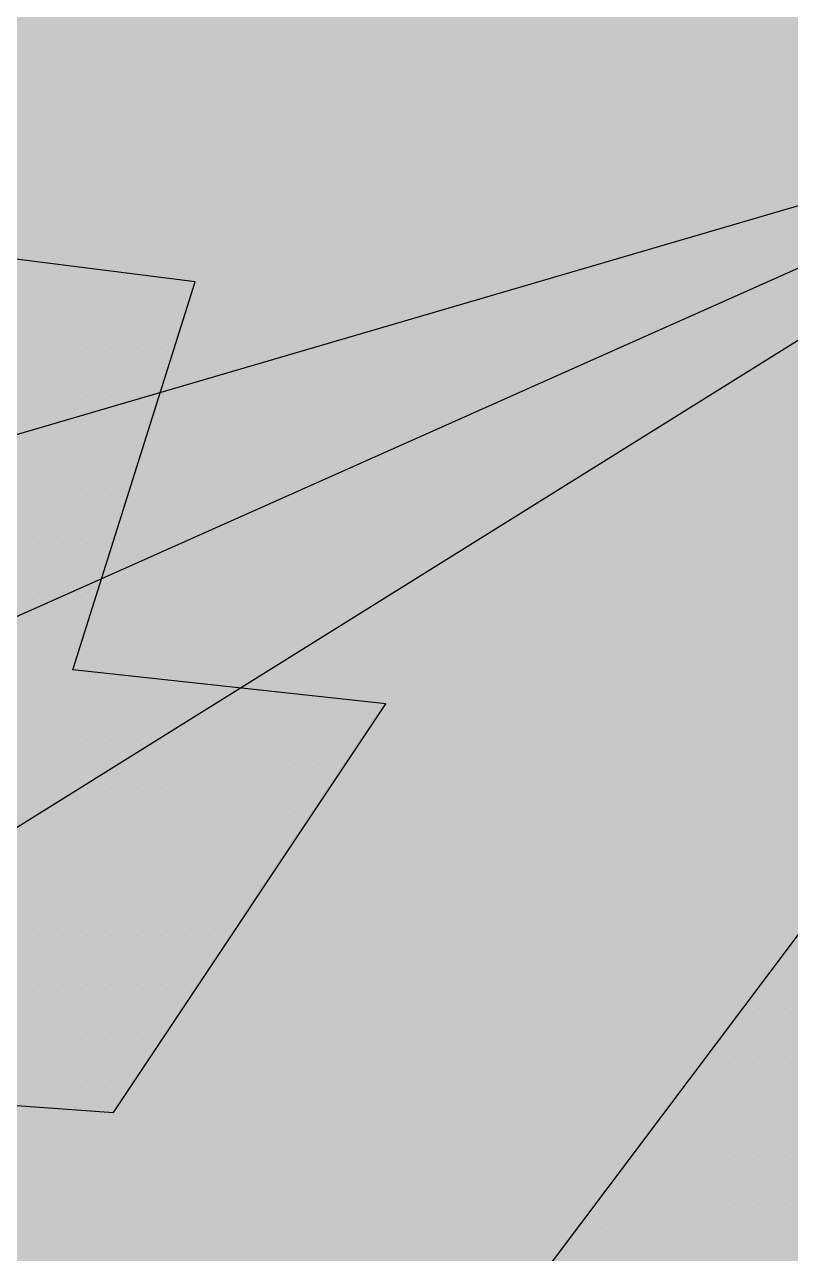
# Paper-space layout 'Layout1' of a CAD drawing. Extents: x -43 to 2298, y -18 to 768.
# Drawn here: x 146.521 to 148.244, y 263.732 to 266.495 of the extents above; entities that cross this region are included whole.
import ezdxf

# ---------------------------------------------------------------- set-up
doc = ezdxf.new("R2010")
doc.units = 0
doc.header["$LTSCALE"] = 2
doc.linetypes.add('CACHEX2', pattern=[0.75, 0.5, -0.25])
doc.layers.add('CARTOUCHE', color=7, linetype='Continuous')
doc.layers.add('LOGO', color=7, linetype='Continuous')

# ---------------------------------------------------------------- blocks, each defined once
blk = doc.blocks.new('A$C715108E3')
at = {"layer": 'LOGO', "color": 131}
for p, q in [((0.8964, -6.8181), (0.8964, -6.8181)), ((0.988, -6.8181), (0.988, -6.8181)), ((1.0801, -6.8181), (1.0801, -6.8181)), ((1.1717, -6.8181), (1.1717, -6.8181)), ((1.2634, -6.8181), (1.2634, -6.8181)), ((0.9423, -6.9095), (0.9423, -6.9095)), ((1.034, -6.9095), (1.034, -6.9095)), ((1.1256, -6.9095), (1.1256, -6.9095)), ((1.2176, -6.9095), (1.2176, -6.9095)), ((1.3089, -6.9095), (1.3089, -6.9095)), ((1.4009, -6.9095), (1.4009, -6.9095)), ((1.4929, -6.9095), (1.4929, -6.9095)), ((0.8964, -7.0019), (0.8964, -7.0019)), ((0.988, -7.0019), (0.988, -7.0019)), ((1.0801, -7.0019), (1.0801, -7.0019)), ((1.1717, -7.0019), (1.1717, -7.0019)), ((1.2634, -7.0019), (1.2634, -7.0019)), ((1.3554, -7.0019), (1.3554, -7.0019)), ((1.4466, -7.0019), (1.4466, -7.0019)), ((0.9423, -7.0932), (0.9423, -7.0932)), ((1.034, -7.0932), (1.034, -7.0932)), ((1.1256, -7.0932), (1.1256, -7.0932)), ((1.2176, -7.0932), (1.2176, -7.0932)), ((1.3089, -7.0932), (1.3089, -7.0932)), ((1.4009, -7.0932), (1.4009, -7.0932)), ((0.8964, -7.1847), (0.8964, -7.1847)), ((0.988, -7.1847), (0.988, -7.1847)), ((1.0801, -7.1847), (1.0801, -7.1847)), ((1.1717, -7.1847), (1.1717, -7.1847)), ((1.2634, -7.1847), (1.2634, -7.1847)), ((1.3554, -7.1847), (1.3554, -7.1847)), ((0.9423, -7.2771), (0.9423, -7.2771)), ((1.034, -7.2771), (1.034, -7.2771)), ((1.1256, -7.2771), (1.1256, -7.2771)), ((1.2176, -7.2771), (1.2176, -7.2771)), ((1.3089, -7.2771), (1.3089, -7.2771)), ((0.8964, -7.3683), (0.8964, -7.3683)), ((0.988, -7.3683), (0.988, -7.3683)), ((1.0801, -7.3683), (1.0801, -7.3683)), ((1.1717, -7.3683), (1.1717, -7.3683)), ((1.2634, -7.3683), (1.2634, -7.3683)), ((1.3554, -7.3683), (1.3554, -7.3683)), ((0.9423, -7.46), (0.9423, -7.46)), ((1.034, -7.46), (1.034, -7.46)), ((1.1256, -7.46), (1.1256, -7.46)), ((1.2176, -7.46), (1.2176, -7.46)), ((1.3089, -7.46), (1.3089, -7.46)), ((0.8964, -7.5524), (0.8964, -7.5524)), ((0.988, -7.5524), (0.988, -7.5524)), ((1.0801, -7.5524), (1.0801, -7.5524)), ((1.1717, -7.5524), (1.1717, -7.5524)), ((1.2634, -7.5524), (1.2634, -7.5524)), ((0.9423, -7.6436), (0.9423, -7.6436)), ((1.034, -7.6436), (1.034, -7.6436)), ((1.1256, -7.6436), (1.1256, -7.6436)), ((1.2176, -7.6436), (1.2176, -7.6436)), ((0.8964, -7.7349), (0.8964, -7.7349)), ((0.988, -7.7349), (0.988, -7.7349)), ((1.0801, -7.7349), (1.0801, -7.7349)), ((1.1717, -7.7349), (1.1717, -7.7349)), ((0.9423, -7.8275), (0.9423, -7.8275)), ((1.034, -7.8275), (1.034, -7.8275)), ((1.1256, -7.8275), (1.1256, -7.8275)), ((1.2176, -7.8275), (1.2176, -7.8275)), ((0.8964, -7.919), (0.8964, -7.919)), ((0.988, -7.919), (0.988, -7.919)), ((1.0801, -7.919), (1.0801, -7.919)), ((1.1717, -7.919), (1.1717, -7.919)), ((0.9423, -8.0102), (0.9423, -8.0102)), ((1.034, -8.0102), (1.034, -8.0102)), ((1.1256, -8.0102), (1.1256, -8.0102)), ((0.8964, -8.1026), (0.8964, -8.1026)), ((0.988, -8.1026), (0.988, -8.1026)), ((1.0801, -8.1026), (1.0801, -8.1026)), ((0.9423, -8.1941), (0.9423, -8.1941)), ((1.034, -8.1941), (1.034, -8.1941)), ((0.8964, -8.2855), (0.8964, -8.2855)), ((0.988, -8.2855), (0.988, -8.2855)), ((0.9423, -8.3777), (0.9423, -8.3777)), ((1.034, -8.3777), (1.034, -8.3777)), ((1.1256, -8.3777), (1.1256, -8.3777)), ((1.2176, -8.3777), (1.2176, -8.3777)), ((1.3089, -8.3777), (1.3089, -8.3777)), ((1.4009, -8.3777), (1.4009, -8.3777)), ((1.4929, -8.3777), (1.4929, -8.3777)), ((1.5842, -8.3777), (1.5842, -8.3777)), ((1.6762, -8.3777), (1.6762, -8.3777)), ((1.7681, -8.3777), (1.7681, -8.3777)), ((0.8964, -8.4692), (0.8964, -8.4692)), ((0.988, -8.4692), (0.988, -8.4692)), ((1.0801, -8.4692), (1.0801, -8.4692)), ((1.1717, -8.4692), (1.1717, -8.4692)), ((1.2634, -8.4692), (1.2634, -8.4692)), ((1.3554, -8.4692), (1.3554, -8.4692)), ((1.4466, -8.4692), (1.4466, -8.4692)), ((1.5387, -8.4692), (1.5387, -8.4692)), ((1.6305, -8.4692), (1.6305, -8.4692)), ((1.7218, -8.4692), (1.7218, -8.4692)), ((1.8138, -8.4692), (1.8138, -8.4692)), ((1.9056, -8.4692), (1.9056, -8.4692)), ((1.9967, -8.4692), (1.9967, -8.4692)), ((2.0889, -8.4692), (2.0889, -8.4692)), ((2.1807, -8.4692), (2.1807, -8.4692)), ((0.9423, -8.5607), (0.9423, -8.5607)), ((1.034, -8.5607), (1.034, -8.5607)), ((1.1256, -8.5607), (1.1256, -8.5607)), ((1.2176, -8.5607), (1.2176, -8.5607)), ((1.3089, -8.5607), (1.3089, -8.5607)), ((1.4009, -8.5607), (1.4009, -8.5607)), ((1.4929, -8.5607), (1.4929, -8.5607)), ((1.5842, -8.5607), (1.5842, -8.5607)), ((1.6762, -8.5607), (1.6762, -8.5607)), ((1.7681, -8.5607), (1.7681, -8.5607)), ((1.8595, -8.5607), (1.8595, -8.5607)), ((1.9513, -8.5607), (1.9513, -8.5607)), ((2.0432, -8.5607), (2.0432, -8.5607)), ((2.1346, -8.5607), (2.1346, -8.5607)), ((0.8964, -8.6529), (0.8964, -8.6529)), ((0.988, -8.6529), (0.988, -8.6529)), ((1.0801, -8.6529), (1.0801, -8.6529)), ((1.1717, -8.6529), (1.1717, -8.6529)), ((1.2634, -8.6529), (1.2634, -8.6529)), ((1.3554, -8.6529), (1.3554, -8.6529)), ((1.4466, -8.6529), (1.4466, -8.6529)), ((1.5387, -8.6529), (1.5387, -8.6529)), ((1.6305, -8.6529), (1.6305, -8.6529)), ((1.7218, -8.6529), (1.7218, -8.6529)), ((1.8138, -8.6529), (1.8138, -8.6529)), ((1.9056, -8.6529), (1.9056, -8.6529)), ((1.9967, -8.6529), (1.9967, -8.6529)), ((2.0889, -8.6529), (2.0889, -8.6529)), ((0.9423, -8.7443), (0.9423, -8.7443)), ((1.034, -8.7443), (1.034, -8.7443)), ((1.1256, -8.7443), (1.1256, -8.7443)), ((1.2176, -8.7443), (1.2176, -8.7443)), ((1.3089, -8.7443), (1.3089, -8.7443)), ((1.4009, -8.7443), (1.4009, -8.7443)), ((1.4929, -8.7443), (1.4929, -8.7443)), ((1.5842, -8.7443), (1.5842, -8.7443)), ((1.6762, -8.7443), (1.6762, -8.7443)), ((1.7681, -8.7443), (1.7681, -8.7443)), ((1.8595, -8.7443), (1.8595, -8.7443)), ((1.9513, -8.7443), (1.9513, -8.7443)), ((0.8964, -8.8356), (0.8964, -8.8356)), ((0.988, -8.8356), (0.988, -8.8356)), ((1.0801, -8.8356), (1.0801, -8.8356)), ((1.1717, -8.8356), (1.1717, -8.8356)), ((1.2634, -8.8356), (1.2634, -8.8356)), ((1.3554, -8.8356), (1.3554, -8.8356)), ((1.4466, -8.8356), (1.4466, -8.8356)), ((1.5387, -8.8356), (1.5387, -8.8356)), ((1.6305, -8.8356), (1.6305, -8.8356)), ((1.7218, -8.8356), (1.7218, -8.8356)), ((1.8138, -8.8356), (1.8138, -8.8356)), ((1.9056, -8.8356), (1.9056, -8.8356)), ((0.9423, -8.928), (0.9423, -8.928)), ((1.034, -8.928), (1.034, -8.928)), ((1.1256, -8.928), (1.1256, -8.928)), ((1.2176, -8.928), (1.2176, -8.928)), ((1.3089, -8.928), (1.3089, -8.928)), ((1.4009, -8.928), (1.4009, -8.928)), ((1.4929, -8.928), (1.4929, -8.928)), ((1.5842, -8.928), (1.5842, -8.928)), ((1.6762, -8.928), (1.6762, -8.928)), ((1.7681, -8.928), (1.7681, -8.928)), ((1.8595, -8.928), (1.8595, -8.928)), ((0.8964, -9.0196), (0.8964, -9.0196)), ((0.988, -9.0196), (0.988, -9.0196)), ((1.0801, -9.0196), (1.0801, -9.0196)), ((1.1717, -9.0196), (1.1717, -9.0196)), ((1.2634, -9.0196), (1.2634, -9.0196)), ((1.3554, -9.0196), (1.3554, -9.0196)), ((1.4466, -9.0196), (1.4466, -9.0196)), ((1.5387, -9.0196), (1.5387, -9.0196)), ((1.6305, -9.0196), (1.6305, -9.0196)), ((1.7218, -9.0196), (1.7218, -9.0196)), ((1.8138, -9.0196), (1.8138, -9.0196)), ((0.9423, -9.1109), (0.9423, -9.1109)), ((1.034, -9.1109), (1.034, -9.1109)), ((1.1256, -9.1109), (1.1256, -9.1109)), ((1.2176, -9.1109), (1.2176, -9.1109)), ((1.3089, -9.1109), (1.3089, -9.1109)), ((1.4009, -9.1109), (1.4009, -9.1109)), ((1.4929, -9.1109), (1.4929, -9.1109)), ((1.5842, -9.1109), (1.5842, -9.1109)), ((1.6762, -9.1109), (1.6762, -9.1109)), ((1.7681, -9.1109), (1.7681, -9.1109)), ((0.8964, -9.2033), (0.8964, -9.2033)), ((0.988, -9.2033), (0.988, -9.2033)), ((1.0801, -9.2033), (1.0801, -9.2033)), ((1.1717, -9.2033), (1.1717, -9.2033)), ((1.2634, -9.2033), (1.2634, -9.2033)), ((1.3554, -9.2033), (1.3554, -9.2033)), ((1.4466, -9.2033), (1.4466, -9.2033)), ((1.5387, -9.2033), (1.5387, -9.2033)), ((1.6305, -9.2033), (1.6305, -9.2033)), ((1.7218, -9.2033), (1.7218, -9.2033)), ((0.9423, -9.2946), (0.9423, -9.2946)), ((1.034, -9.2946), (1.034, -9.2946)), ((1.1256, -9.2946), (1.1256, -9.2946)), ((1.2176, -9.2946), (1.2176, -9.2946)), ((1.3089, -9.2946), (1.3089, -9.2946)), ((1.4009, -9.2946), (1.4009, -9.2946)), ((1.4929, -9.2946), (1.4929, -9.2946)), ((1.5842, -9.2946), (1.5842, -9.2946)), ((0.8964, -9.387), (0.8964, -9.387)), ((0.988, -9.387), (0.988, -9.387)), ((1.0801, -9.387), (1.0801, -9.387)), ((1.1717, -9.387), (1.1717, -9.387)), ((1.2634, -9.387), (1.2634, -9.387)), ((1.3554, -9.387), (1.3554, -9.387)), ((1.4466, -9.387), (1.4466, -9.387)), ((1.5387, -9.387), (1.5387, -9.387)), ((3.722, -9.387), (3.722, -9.387)), ((3.7404, -9.387), (3.7404, -9.387)), ((0.9423, -9.4786), (0.9423, -9.4786)), ((1.034, -9.4786), (1.034, -9.4786)), ((1.1256, -9.4786), (1.1256, -9.4786)), ((1.2176, -9.4786), (1.2176, -9.4786)), ((1.3089, -9.4786), (1.3089, -9.4786)), ((1.4009, -9.4786), (1.4009, -9.4786)), ((1.4929, -9.4786), (1.4929, -9.4786)), ((3.6527, -9.4786), (3.6527, -9.4786)), ((3.6943, -9.4786), (3.6943, -9.4786)), ((0.8964, -9.5699), (0.8964, -9.5699)), ((0.988, -9.5699), (0.988, -9.5699)), ((1.0801, -9.5699), (1.0801, -9.5699)), ((1.1717, -9.5699), (1.1717, -9.5699)), ((1.2634, -9.5699), (1.2634, -9.5699)), ((1.3554, -9.5699), (1.3554, -9.5699)), ((1.4466, -9.5699), (1.4466, -9.5699)), ((3.5837, -9.5699), (3.5837, -9.5699)), ((3.6486, -9.5699), (3.6486, -9.5699)), ((3.7404, -9.5699), (3.7404, -9.5699)), ((0.9423, -9.6623), (0.9423, -9.6623)), ((1.034, -9.6623), (1.034, -9.6623)), ((1.1256, -9.6623), (1.1256, -9.6623)), ((1.2176, -9.6623), (1.2176, -9.6623)), ((1.3089, -9.6623), (1.3089, -9.6623)), ((1.4009, -9.6623), (1.4009, -9.6623)), ((3.5147, -9.6623), (3.5147, -9.6623)), ((3.6028, -9.6623), (3.6028, -9.6623)), ((3.6943, -9.6623), (3.6943, -9.6623)), ((0.8964, -9.7535), (0.8964, -9.7535)), ((0.988, -9.7535), (0.988, -9.7535)), ((1.0801, -9.7535), (1.0801, -9.7535)), ((1.1717, -9.7535), (1.1717, -9.7535)), ((1.2634, -9.7535), (1.2634, -9.7535)), ((1.3554, -9.7535), (1.3554, -9.7535)), ((3.4458, -9.7535), (3.4458, -9.7535)), ((3.4653, -9.7535), (3.4653, -9.7535)), ((3.5564, -9.7535), (3.5564, -9.7535)), ((3.6486, -9.7535), (3.6486, -9.7535)), ((3.7404, -9.7535), (3.7404, -9.7535)), ((0.9423, -9.8452), (0.9423, -9.8452)), ((1.034, -9.8452), (1.034, -9.8452)), ((1.1256, -9.8452), (1.1256, -9.8452)), ((1.2176, -9.8452), (1.2176, -9.8452)), ((3.3764, -9.8452), (3.3764, -9.8452)), ((3.4192, -9.8452), (3.4192, -9.8452)), ((3.511, -9.8452), (3.511, -9.8452)), ((3.6028, -9.8452), (3.6028, -9.8452)), ((3.6943, -9.8452), (3.6943, -9.8452)), ((0.9179, -9.9374), (0.9179, -9.9374)), ((0.988, -9.9374), (0.988, -9.9374)), ((1.0801, -9.9374), (1.0801, -9.9374)), ((1.1717, -9.9374), (1.1717, -9.9374)), ((3.3075, -9.9374), (3.3075, -9.9374)), ((3.3734, -9.9374), (3.3734, -9.9374)), ((3.4653, -9.9374), (3.4653, -9.9374)), ((3.5564, -9.9374), (3.5564, -9.9374)), ((3.6486, -9.9374), (3.6486, -9.9374)), ((3.7404, -9.9374), (3.7404, -9.9374)), ((3.2385, -10.0289), (3.2385, -10.0289)), ((3.3277, -10.0289), (3.3277, -10.0289)), ((3.4192, -10.0289), (3.4192, -10.0289)), ((3.511, -10.0289), (3.511, -10.0289)), ((3.6028, -10.0289), (3.6028, -10.0289)), ((3.6943, -10.0289), (3.6943, -10.0289)), ((3.1693, -10.1203), (3.1693, -10.1203)), ((3.1894, -10.1203), (3.1894, -10.1203)), ((3.2814, -10.1203), (3.2814, -10.1203)), ((3.3734, -10.1203), (3.3734, -10.1203)), ((3.4653, -10.1203), (3.4653, -10.1203)), ((3.5564, -10.1203), (3.5564, -10.1203)), ((3.6486, -10.1203), (3.6486, -10.1203)), ((3.7404, -10.1203), (3.7404, -10.1203)), ((3.1002, -10.2125), (3.1002, -10.2125)), ((3.1439, -10.2125), (3.1439, -10.2125)), ((3.2359, -10.2125), (3.2359, -10.2125)), ((3.3277, -10.2125), (3.3277, -10.2125)), ((3.4192, -10.2125), (3.4192, -10.2125)), ((3.511, -10.2125), (3.511, -10.2125)), ((3.6028, -10.2125), (3.6028, -10.2125)), ((3.6943, -10.2125), (3.6943, -10.2125)), ((3.0314, -10.304), (3.0314, -10.304)), ((3.0983, -10.304), (3.0983, -10.304)), ((3.1894, -10.304), (3.1894, -10.304)), ((3.2814, -10.304), (3.2814, -10.304)), ((3.3734, -10.304), (3.3734, -10.304)), ((3.4653, -10.304), (3.4653, -10.304)), ((3.5564, -10.304), (3.5564, -10.304)), ((3.6486, -10.304), (3.6486, -10.304)), ((3.7404, -10.304), (3.7404, -10.304)), ((2.9623, -10.3952), (2.9623, -10.3952)), ((3.0518, -10.3952), (3.0518, -10.3952)), ((3.1439, -10.3952), (3.1439, -10.3952)), ((3.2359, -10.3952), (3.2359, -10.3952)), ((3.3277, -10.3952), (3.3277, -10.3952)), ((3.4192, -10.3952), (3.4192, -10.3952)), ((3.511, -10.3952), (3.511, -10.3952)), ((3.6028, -10.3952), (3.6028, -10.3952)), ((3.6943, -10.3952), (3.6943, -10.3952)), ((2.8929, -10.4876), (2.8929, -10.4876)), ((2.9143, -10.4876), (2.9143, -10.4876)), ((3.0063, -10.4876), (3.0063, -10.4876)), ((3.0983, -10.4876), (3.0983, -10.4876)), ((3.1894, -10.4876), (3.1894, -10.4876)), ((3.2814, -10.4876), (3.2814, -10.4876)), ((3.3734, -10.4876), (3.3734, -10.4876)), ((3.4653, -10.4876), (3.4653, -10.4876)), ((3.5564, -10.4876), (3.5564, -10.4876)), ((3.6486, -10.4876), (3.6486, -10.4876)), ((3.7404, -10.4876), (3.7404, -10.4876))]:
    blk.add_line(p, q, dxfattribs=at)
for points in [[(-0.4061, -17.3082), (1.2857, -17.5115), (0.9202, -16.4826), (-0.461, -13.5406), (1.4536, -13.7453), (4.032, -19.4344), (5.206, -17.903), (3.3935, -13.9486), (6.3293, -14.2803), (6.4311, -12.6478), (3.5725, -12.29), (6.1505, -8.6671), (5.6155, -6.8715), (1.6586, -12.1279), (-1.9407, -12.0256)], [(-0.5622, -9.8309), (1.2247, -9.9595), (2.246, -8.4278), (1.0713, -8.3007), (1.531, -6.8464), (-0.2811, -6.6172)]]:
    blk.add_lwpolyline(points, dxfattribs=at)
blk = doc.blocks.new('A$C581E6685')
at = {"layer": 'LOGO'}
for color, points in [(142, [(-45.3965, 37.4846), (-39.5666, 28.8703), (-39.344, 28.5414), (-39.8519, 24.2064), (-36.9477, 25.4853), (-26.3566, 30.2032), (-36.1863, 24.0789), (-38.2746, 22.2236), (-38.1337, 21.2132), (-33.6363, 11.1845), (-39.5393, 21.4709), (-40.6525, 23.2405), (-42.0615, 23.3525), (-53.1072, 18.3767), (-43.3972, 24.4856), (-40.4756, 26.2259), (-40.684, 26.8894)]), (140, [(-45.3965, 37.4846), (-41.9745, 25.9278), (-41.7809, 23.8865), (-42.0615, 23.3525), (-44.9268, 21.9767), (-53.1072, 18.3767), (-40.8028, 21.6905), (-39.5666, 22.0268), (-38.2746, 22.2236), (-38.1337, 21.2132), (-33.6363, 11.1845), (-36.0802, 21.4612), (-37.3405, 24.3346), (-37.4251, 24.9804), (-36.9477, 25.4853), (-26.3566, 30.2032), (-37.8747, 26.8339), (-39.7286, 26.4119), (-40.3751, 26.6371), (-40.684, 26.8894)])]:
    blk.add_hatch(color=color, dxfattribs=at).paths.add_polyline_path(points)
at = {"layer": 'LOGO', "color": 142}
blk.add_lwpolyline([(-45.3965, 37.4846), (-39.3434, 28.5414), (-39.8519, 24.2064), (-36.9477, 25.4853), (-26.3566, 30.2032), (-36.1857, 24.0789), (-38.2739, 22.2236), (-38.1337, 21.2132), (-33.6358, 11.1845), (-39.5393, 21.4709), (-40.6518, 23.2405), (-42.0615, 23.3525), (-53.1072, 18.3767), (-43.3964, 24.4856), (-40.4756, 26.2259), (-40.6836, 26.8894)], close=True, dxfattribs=at)
at = {"layer": 'LOGO', "color": 140}
blk.add_lwpolyline([(-45.3965, 37.4846), (-41.9745, 25.9278), (-41.7804, 23.8865), (-42.0615, 23.3525), (-44.9268, 21.9767), (-53.1072, 18.3767), (-40.8028, 21.6905), (-39.5666, 22.0268), (-38.2739, 22.2236), (-38.1337, 21.2132), (-33.6358, 11.1845), (-36.0802, 21.4612), (-37.3405, 24.3346), (-37.4251, 24.9804), (-36.9477, 25.4853), (-26.3566, 30.2032), (-37.8741, 26.8339), (-39.7286, 26.4119), (-40.3748, 26.6371), (-40.6836, 26.8894)], close=True, dxfattribs=at)
at = {"layer": 'LOGO', "color": 32, "linetype": 'CACHEX2', "ltscale": 1.5}
blk.add_ellipse((-38.0538, 23.8138), major_axis=(-19.0311, -3.534), ratio=0.590567, dxfattribs=at)
at = {"layer": 'LOGO', "color": 32}
blk.add_ellipse((-37.6144, 23.8499), major_axis=(-13.5768, -4.2839), ratio=0.791971, dxfattribs=at)
at = {"layer": 'CARTOUCHE'}
blk.add_blockref('A$C715108E3', (-31.6739, 36.3189), dxfattribs=at)

psp = doc.layouts.get("Layout1")

# ---------------------------------------------------------------- hatches: boundary and pattern name
at = {"layer": 'CARTOUCHE', "true_color": 0xffffff}
h = psp.add_hatch(color=7, dxfattribs=at)
h.dxf.hatch_style = 1
edge = h.paths.add_edge_path()
edge.add_spline(control_points=[(127.7197, 272.4748), (127.7197, 261.5837), (127.7197, 250.6925), (127.7197, 246.8525), (131.5597, 246.8525), (177.0989, 246.8525), (222.6382, 246.8525), (226.4782, 246.8525), (226.4782, 250.6925), (226.4782, 261.5837), (226.4782, 272.4748), (226.4782, 276.3148), (222.6382, 276.3148), (177.0989, 276.3148), (131.5597, 276.3148), (127.7197, 276.3148), (127.7197, 272.4748)], knot_values=[0, 0, 0, 1, 1, 2.570796, 2.570796, 3.570796, 3.570796, 5.141593, 5.141593, 6.141593, 6.141593, 7.712389, 7.712389, 8.712389, 8.712389, 10.283185, 10.283185, 10.283185], weights=[1, 1, 1, 0.707107, 1, 1, 1, 0.707107, 1, 1, 1, 0.707107, 1, 1, 1, 0.707107, 1], degree=2, periodic=0)

# ---------------------------------------------------------------- linework, layer by layer
at = {"layer": 'CARTOUCHE'}
psp.add_rational_spline([(127.7197, 272.4748), (127.7197, 261.5837), (127.7197, 250.6925), (127.7197, 246.8525), (131.5597, 246.8525), (177.0989, 246.8525), (222.6382, 246.8525), (226.4782, 246.8525), (226.4782, 250.6925), (226.4782, 261.5837), (226.4782, 272.4748), (226.4782, 276.3148), (222.6382, 276.3148), (177.0989, 276.3148), (131.5597, 276.3148), (127.7197, 276.3148), (127.7197, 272.4748)], [1, 1, 1, 0.707106781187, 1, 1, 1, 0.707106781187, 1, 1, 1, 0.707106781187, 1, 1, 1, 0.707106781187, 1], degree=2, knots=[0, 0, 0, 1, 1, 2.570796, 2.570796, 3.570796, 3.570796, 5.141593, 5.141593, 6.141593, 6.141593, 7.712389, 7.712389, 8.712389, 8.712389, 10.283185, 10.283185, 10.283185], dxfattribs=at)

# ---------------------------------------------------------------- block references
at = {"layer": 'CARTOUCHE', "xscale": 0.6, "yscale": 0.6, "zscale": 0.6}
psp.add_blockref('A$C581E6685', (164.9904, 248.2331), dxfattribs=at)

doc.saveas('drawing.dxf')
